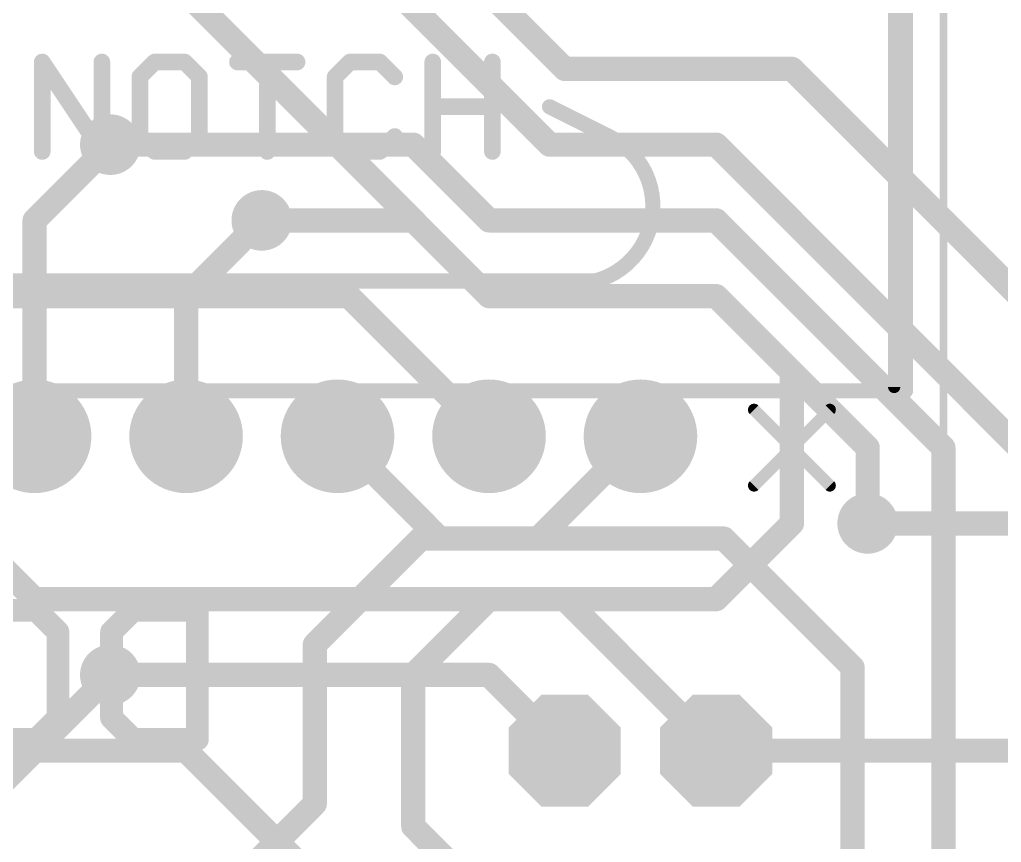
# Model space of a CAD drawing. Extents: x -12 to 102, y -12 to 69.
# Drawn here: x 41.66 to 58.12, y 40.37 to 54.17 of the extents above; entities that cross this region are included whole.
import ezdxf

# ---------------------------------------------------------------- set-up
doc = ezdxf.new("R2010")
doc.units = 0
for name, color, linetype in [('1', 12, 'CONTINUOUS'), ('16', 132, 'CONTINUOUS'), ('17', 110, 'CONTINUOUS'), ('18', 110, 'CONTINUOUS'), ('21', 41, 'CONTINUOUS'), ('22', 40, 'CONTINUOUS'), ('51', 53, 'CONTINUOUS')]:
    doc.layers.add(name, color=color, linetype=linetype)

# ---------------------------------------------------------------- blocks, each defined once
blk = doc.blocks.new('OCTAGONP')
at = {"const_width": 0.5}
blk.add_lwpolyline([(-0.25, -0.1036), (-0.25, 0.1036), (-0.1036, 0.25), (0.1036, 0.25), (0.25, 0.1036), (0.25, -0.1036), (0.1036, -0.25), (-0.1036, -0.25), (-0.25, -0.1036), (-0.25, 0.1036)], dxfattribs=at)
blk = doc.blocks.new('ROUNDP')
at = {"const_width": 0.5}
blk.add_lwpolyline([(0, -0.25, 1), (0, 0.25, 1), (0, -0.25)], format="xyb", dxfattribs=at)
blk = doc.blocks.new('ROUNDV')
at = {"const_width": 0.5}
blk.add_lwpolyline([(0, -0.25, 1), (0, 0.25, 1), (0, -0.25)], format="xyb", dxfattribs=at)

msp = doc.modelspace()

# ---------------------------------------------------------------- linework, layer by layer
at = {"layer": '1', "const_width": 0.4064}
for points in [[(49.53, 49.53), (44.45, 54.61)], [(41.91, 50.8), (43.18, 52.07)], [(41.91, 47.1805), (41.91, 50.8)], [(44.45, 49.53), (45.72, 50.8)], [(44.45, 47.1805), (44.45, 49.53)], [(53.34, 49.53), (49.53, 49.53)], [(54.61, 48.26), (53.34, 49.53)], [(54.61, 45.72), (54.61, 48.26)], [(52.07, 47.1805), (50.3555, 45.466)], [(53.34, 44.45), (54.61, 45.72)], [(55.88, 45.72), (64.77, 45.72)], [(48.387, 45.466), (46.609, 43.688)], [(50.3555, 45.466), (48.387, 45.466)], [(49.53, 44.45), (48.26, 43.18)], [(49.53, 44.45), (53.34, 44.45)], [(46.609, 43.688), (46.609, 41.021)], [(41.275, 41.275), (43.18, 43.18)], [(48.26, 43.18), (48.26, 40.64)], [(53.34, 41.91), (63.5, 41.91)], [(46.609, 41.021), (45.593, 40.005)], [(48.26, 40.64), (49.53, 39.37)]]:
    msp.add_lwpolyline(points, dxfattribs=at)
at = {"layer": '1', "const_width": 0.2032}
for points in [[(43.2518, 51.9982, 1), (43.1082, 52.1418)], [(42.0116, 50.8, 1), (41.8084, 50.8)], [(41.8382, 50.8718, 1), (41.9818, 50.7282)], [(45.7918, 50.7282, 1), (45.6482, 50.8718)], [(44.5516, 49.53, 1), (44.3484, 49.53)], [(49.53, 49.6316, 1), (49.53, 49.4284)], [(53.4118, 49.6018, 1), (53.2682, 49.4582)], [(53.34, 49.4284, 1), (53.34, 49.6316)], [(44.3782, 49.6018, 1), (44.5218, 49.4582)], [(49.4582, 49.4582, 1), (49.6018, 49.6018)], [(54.7116, 48.26, 1), (54.5084, 48.26)], [(54.5382, 48.1882, 1), (54.6818, 48.3318)], [(41.8084, 47.1805, 1), (42.0116, 47.1805)], [(44.3484, 47.1805, 1), (44.5516, 47.1805)], [(52.1418, 47.1087, 1), (51.9982, 47.2523)], [(54.5084, 45.72, 1), (54.7116, 45.72)], [(54.6818, 45.6482, 1), (54.5382, 45.7918)], [(55.88, 45.8216, 1), (55.88, 45.6184)], [(48.387, 45.5676, 1), (48.387, 45.3644)], [(48.4588, 45.3942, 1), (48.3152, 45.5378)], [(50.2837, 45.5378, 1), (50.4273, 45.3942)], [(50.3555, 45.3644, 1), (50.3555, 45.5676)], [(49.53, 44.5516, 1), (49.53, 44.3484)], [(49.6018, 44.3782, 1), (49.4582, 44.5218)], [(53.2682, 44.5218, 1), (53.4118, 44.3782)], [(53.34, 44.3484, 1), (53.34, 44.5516)], [(46.7106, 43.688, 1), (46.5074, 43.688)], [(46.5372, 43.7598, 1), (46.6808, 43.6162)], [(43.2518, 43.1082, 1), (43.1082, 43.2518)], [(48.3616, 43.18, 1), (48.1584, 43.18)], [(48.1882, 43.2518, 1), (48.3318, 43.1082)], [(53.34, 42.0116, 1), (53.34, 41.8084)], [(46.6808, 40.9492, 1), (46.5372, 41.0928)], [(46.5074, 41.021, 1), (46.7106, 41.021)], [(48.3318, 40.7118, 1), (48.1882, 40.5682)], [(48.1584, 40.64, 1), (48.3616, 40.64)]]:
    msp.add_lwpolyline(points, format="xyb", dxfattribs=at)
at = {"layer": '16', "const_width": 0.4064}
for points in [[(46.99, 55.626), (50.546, 52.07)], [(50.8, 53.34), (49.53, 54.61)], [(54.61, 53.34), (50.8, 53.34)], [(66.04, 41.91), (54.61, 53.34)], [(43.18, 52.07), (48.26, 52.07)], [(48.26, 52.07), (49.53, 50.8)], [(50.546, 52.07), (53.34, 52.07)], [(53.34, 52.07), (59.69, 45.72)], [(45.72, 50.8), (48.26, 50.8)], [(48.26, 50.8), (49.53, 49.53)], [(49.53, 50.8), (53.34, 50.8)], [(53.34, 50.8), (57.15, 46.99)], [(47.1805, 49.53), (38.1, 49.53)], [(49.53, 47.1805), (47.1805, 49.53)], [(49.53, 49.53), (53.34, 49.53)], [(53.34, 49.53), (55.88, 46.99)], [(46.99, 47.1805), (48.7045, 45.466)], [(39.37, 46.99), (41.91, 44.45)], [(55.88, 46.99), (55.88, 45.72)], [(57.15, 46.99), (57.15, 36.83)], [(48.7045, 45.466), (53.467, 45.466)], [(53.467, 45.466), (55.626, 43.307)], [(41.91, 44.45), (50.8, 44.45)], [(53.34, 41.91), (50.8, 44.45)], [(55.626, 43.307), (55.626, 36.957)], [(43.18, 43.18), (49.53, 43.18)], [(49.53, 43.18), (50.8, 41.91)], [(44.45, 41.91), (40.64, 41.91)], [(47.879, 38.481), (44.45, 41.91)]]:
    msp.add_lwpolyline(points, dxfattribs=at)
at = {"layer": '16', "const_width": 0.2032}
for points in [[(50.8, 53.4416, 1), (50.8, 53.2384)], [(50.7282, 53.2682, 1), (50.8718, 53.4118)], [(54.6818, 53.4118, 1), (54.5382, 53.2682)], [(54.61, 53.2384, 1), (54.61, 53.4416)], [(43.18, 52.1716, 1), (43.18, 51.9684)], [(48.3318, 52.1418, 1), (48.1882, 51.9982)], [(48.26, 51.9684, 1), (48.26, 52.1716)], [(50.546, 52.1716, 1), (50.546, 51.9684)], [(50.4742, 51.9982, 1), (50.6178, 52.1418)], [(53.4118, 52.1418, 1), (53.2682, 51.9982)], [(53.34, 51.9684, 1), (53.34, 52.1716)], [(45.72, 50.9016, 1), (45.72, 50.6984)], [(48.3318, 50.8718, 1), (48.1882, 50.7282)], [(48.26, 50.6984, 1), (48.26, 50.9016)], [(49.53, 50.9016, 1), (49.53, 50.6984)], [(49.4582, 50.7282, 1), (49.6018, 50.8718)], [(53.4118, 50.8718, 1), (53.2682, 50.7282)], [(53.34, 50.6984, 1), (53.34, 50.9016)], [(47.2523, 49.6018, 1), (47.1087, 49.4582)], [(47.1805, 49.4284, 1), (47.1805, 49.6316)], [(49.53, 49.6316, 1), (49.53, 49.4284)], [(53.4118, 49.6018, 1), (53.2682, 49.4582)], [(53.34, 49.4284, 1), (53.34, 49.6316)], [(49.4582, 49.4582, 1), (49.6018, 49.6018)], [(47.0618, 47.2523, 1), (46.9182, 47.1087)], [(49.4582, 47.1087, 1), (49.6018, 47.2523)], [(55.9816, 46.99, 1), (55.7784, 46.99)], [(55.8082, 46.9182, 1), (55.9518, 47.0618)], [(57.2516, 46.99, 1), (57.0484, 46.99)], [(57.0782, 46.9182, 1), (57.2218, 47.0618)], [(55.7784, 45.72, 1), (55.9816, 45.72)], [(48.7045, 45.5676, 1), (48.7045, 45.3644)], [(48.6327, 45.3942, 1), (48.7763, 45.5378)], [(53.5388, 45.5378, 1), (53.3952, 45.3942)], [(53.467, 45.3644, 1), (53.467, 45.5676)], [(41.91, 44.5516, 1), (41.91, 44.3484)], [(41.8382, 44.3782, 1), (41.9818, 44.5218)], [(50.8718, 44.5218, 1), (50.7282, 44.3782)], [(50.8, 44.3484, 1), (50.8, 44.5516)], [(55.7276, 43.307, 1), (55.5244, 43.307)], [(55.5542, 43.2352, 1), (55.6978, 43.3788)], [(43.18, 43.2816, 1), (43.18, 43.0784)], [(49.6018, 43.2518, 1), (49.4582, 43.1082)], [(49.53, 43.0784, 1), (49.53, 43.2816)], [(44.5218, 41.9818, 1), (44.3782, 41.8382)], [(44.45, 41.8084, 1), (44.45, 42.0116)], [(50.7282, 41.8382, 1), (50.8718, 41.9818)], [(53.2682, 41.8382, 1), (53.4118, 41.9818)]]:
    msp.add_lwpolyline(points, format="xyb", dxfattribs=at)
at = {"layer": '21'}
for points, const_width in [([(56.515, 47.9425), (56.515, 54.864)], 0.254), ([(56.3245, 54.8005), (56.3245, 48.006)], 0.2032), ([(42.0383, 51.9557), (42.0383, 53.4556)], 0.2794), ([(42.0383, 53.4556), (43.0382, 51.9557)], 0.2794), ([(43.0382, 51.9557), (43.0382, 53.4556)], 0.2794), ([(43.9254, 53.4556), (43.6754, 53.2056)], 0.2794), ([(44.4254, 53.4556), (43.9254, 53.4556)], 0.2794), ([(44.6753, 53.2056), (44.4254, 53.4556)], 0.2794), ([(45.3126, 53.4556), (46.3125, 53.4556)], 0.2794), ([(45.8125, 51.9557), (45.8125, 53.4556)], 0.2794), ([(47.1997, 53.4556), (46.9497, 53.2056)], 0.2794), ([(47.6997, 53.4556), (47.1997, 53.4556)], 0.2794), ([(47.9497, 53.2056), (47.6997, 53.4556)], 0.2794), ([(48.5869, 51.9557), (48.5869, 53.4556)], 0.2794), ([(49.5868, 53.4556), (49.5868, 51.9557)], 0.2794), ([(43.6754, 53.2056), (43.6754, 52.2057)], 0.2794), ([(44.6753, 52.2057), (44.6753, 53.2056)], 0.2794), ([(46.9497, 53.2056), (46.9497, 52.2057)], 0.2794), ([(48.5869, 52.7056), (49.5868, 52.7056)], 0.2794), ([(50.546, 52.705), (51.562, 52.197)], 0.254), ([(43.6754, 52.2057), (43.9254, 51.9557)], 0.2794), ([(44.4254, 51.9557), (44.6753, 52.2057)], 0.2794), ([(46.9497, 52.2057), (47.1997, 51.9557)], 0.2794), ([(47.6997, 51.9557), (47.9497, 52.2057)], 0.2794), ([(43.9254, 51.9557), (44.4254, 51.9557)], 0.2794), ([(47.1997, 51.9557), (47.6997, 51.9557)], 0.2794), ([(51.308, 49.784), (27.178, 49.784)], 0.254), ([(56.515, 47.9425), (19.685, 47.9425)], 0.254), ([(53.975, 47.625), (55.245, 46.355)], 0.2032), ([(55.245, 47.625), (53.975, 46.355)], 0.2032)]:
    msp.add_lwpolyline(points, dxfattribs=dict(at, const_width=const_width))
for points, const_width in [([(42.0964, 53.4943, 1), (41.9801, 53.4168)], 0.1397), ([(42.1081, 53.4556, 1), (41.9684, 53.4556)], 0.1397), ([(43.108, 53.4556, 1), (42.9683, 53.4556)], 0.1397), ([(43.9254, 53.5254, 1), (43.9254, 53.3857)], 0.1397), ([(43.9748, 53.4062, 1), (43.876, 53.505)], 0.1397), ([(44.4748, 53.505, 1), (44.376, 53.4062)], 0.1397), ([(44.4254, 53.3857, 1), (44.4254, 53.5254)], 0.1397), ([(45.3126, 53.5254, 1), (45.3126, 53.3857)], 0.1397), ([(45.8824, 53.4556, 1), (45.7427, 53.4556)], 0.1397), ([(46.3125, 53.3857, 1), (46.3125, 53.5254)], 0.1397), ([(47.1997, 53.5254, 1), (47.1997, 53.3857)], 0.1397), ([(47.2491, 53.4062, 1), (47.1503, 53.505)], 0.1397), ([(47.7491, 53.505, 1), (47.6503, 53.4062)], 0.1397), ([(47.6997, 53.3857, 1), (47.6997, 53.5254)], 0.1397), ([(48.6567, 53.4556, 1), (48.517, 53.4556)], 0.1397), ([(49.6567, 53.4556, 1), (49.517, 53.4556)], 0.1397), ([(43.7453, 53.2056, 1), (43.6056, 53.2056)], 0.1397), ([(44.7452, 53.2056, 1), (44.6055, 53.2056)], 0.1397), ([(47.0196, 53.2056, 1), (46.8799, 53.2056)], 0.1397), ([(43.626, 53.255, 1), (43.7248, 53.1562)], 0.1397), ([(44.6259, 53.1562, 1), (44.7247, 53.255)], 0.1397), ([(46.9003, 53.255, 1), (46.9991, 53.1562)], 0.1397), ([(47.9003, 53.1562, 1), (47.999, 53.255)], 0.1397), ([(48.5869, 52.7755, 1), (48.5869, 52.6358)], 0.1397), ([(49.5868, 52.6358, 1), (49.5868, 52.7755)], 0.1397), ([(50.5744, 52.7618, 1), (50.5176, 52.6482)], 0.127), ([(43.7248, 52.2551, 1), (43.626, 52.1563)], 0.1397), ([(43.6056, 52.2057, 1), (43.7453, 52.2057)], 0.1397), ([(44.6055, 52.2057, 1), (44.7452, 52.2057)], 0.1397), ([(44.7247, 52.1563, 1), (44.6259, 52.2551)], 0.1397), ([(46.9991, 52.2551, 1), (46.9003, 52.1563)], 0.1397), ([(46.8799, 52.2057, 1), (47.0196, 52.2057)], 0.1397), ([(47.999, 52.1563, 1), (47.9003, 52.2551)], 0.1397), ([(51.308, 49.784, 0.693), (51.562, 52.197)], 0.254), ([(51.5904, 52.2538, 1), (51.5336, 52.1402)], 0.127), ([(51.5336, 52.1402, 1), (51.5904, 52.2538)], 0.127), ([(41.9684, 51.9557, 1), (42.1081, 51.9557)], 0.1397), ([(42.9683, 51.9557, 1), (43.108, 51.9557)], 0.1397), ([(42.9801, 51.917, 1), (43.0963, 51.9944)], 0.1397), ([(43.9254, 52.0256, 1), (43.9254, 51.8858)], 0.1397), ([(43.876, 51.9063, 1), (43.9748, 52.0051)], 0.1397), ([(44.376, 52.0051, 1), (44.4748, 51.9063)], 0.1397), ([(44.4254, 51.8858, 1), (44.4254, 52.0256)], 0.1397), ([(45.7427, 51.9557, 1), (45.8824, 51.9557)], 0.1397), ([(47.1997, 52.0256, 1), (47.1997, 51.8858)], 0.1397), ([(47.1503, 51.9063, 1), (47.2491, 52.0051)], 0.1397), ([(47.6503, 52.0051, 1), (47.7491, 51.9063)], 0.1397), ([(47.6997, 51.8858, 1), (47.6997, 52.0256)], 0.1397), ([(48.517, 51.9557, 1), (48.6567, 51.9557)], 0.1397), ([(49.517, 51.9557, 1), (49.6567, 51.9557)], 0.1397), ([(51.2921, 49.8455, 1), (51.3239, 49.7225)], 0.127), ([(51.308, 49.7205, 1), (51.308, 49.8475)], 0.127), ([(56.2737, 48.006, 1), (56.3753, 48.006)], 0.1016), ([(56.4515, 47.9425, 1), (56.5785, 47.9425)], 0.127), ([(56.515, 47.879, 1), (56.515, 48.006)], 0.127), ([(54.0109, 47.6609, 1), (53.9391, 47.5891)], 0.1016), ([(55.2809, 47.5891, 1), (55.2091, 47.6609)], 0.1016), ([(53.9391, 46.3909, 1), (54.0109, 46.3191)], 0.1016), ([(55.2091, 46.3191, 1), (55.2809, 46.3909)], 0.1016)]:
    msp.add_lwpolyline(points, format="xyb", dxfattribs=dict(at, const_width=const_width))
at = {"layer": '22', "const_width": 0.381}
for points in [[(41.2213, 44.2613), (41.9416, 44.2613)], [(41.9416, 44.2613), (42.3017, 43.9012)], [(43.5601, 44.2613), (43.1999, 43.9012)], [(44.6405, 44.2613), (43.5601, 44.2613)], [(44.6405, 42.1005), (44.6405, 44.2613)], [(42.3017, 43.9012), (42.3017, 42.4606)], [(43.1999, 43.9012), (43.1999, 43.5411)], [(43.1999, 43.5411), (43.5601, 43.1809)], [(43.5601, 43.1809), (43.1999, 42.8208)], [(44.6405, 43.1809), (43.5601, 43.1809)], [(43.1999, 42.8208), (43.1999, 42.4606)], [(42.3017, 42.4606), (41.9416, 42.1005)], [(43.1999, 42.4606), (43.5601, 42.1005)], [(41.9416, 42.1005), (41.2213, 42.1005)], [(43.5601, 42.1005), (44.6405, 42.1005)]]:
    msp.add_lwpolyline(points, dxfattribs=at)
at = {"layer": '22', "const_width": 0.1905}
for points in [[(42.0089, 44.3287, 1), (41.8742, 44.194)], [(41.9416, 44.1661, 1), (41.9416, 44.3566)], [(43.5601, 44.3566, 1), (43.5601, 44.1661)], [(43.6274, 44.194, 1), (43.4927, 44.3287)], [(44.7358, 44.2613, 1), (44.5453, 44.2613)], [(44.6405, 44.1661, 1), (44.6405, 44.3566)], [(42.397, 43.9012, 1), (42.2065, 43.9012)], [(42.2344, 43.8339, 1), (42.3691, 43.9686)], [(43.2952, 43.9012, 1), (43.1047, 43.9012)], [(43.1326, 43.9686, 1), (43.2673, 43.8339)], [(43.2673, 43.6084, 1), (43.1326, 43.4737)], [(43.1047, 43.5411, 1), (43.2952, 43.5411)], [(43.5601, 43.2762, 1), (43.5601, 43.0857)], [(43.6274, 43.1136, 1), (43.4927, 43.2483)], [(43.4927, 43.1136, 1), (43.6274, 43.2483)], [(44.6405, 43.0857, 1), (44.6405, 43.2762)], [(43.2952, 42.8208, 1), (43.1047, 42.8208)], [(43.1326, 42.8881, 1), (43.2673, 42.7534)], [(42.3691, 42.3933, 1), (42.2344, 42.528)], [(43.2673, 42.528, 1), (43.1326, 42.3933)], [(42.2065, 42.4606, 1), (42.397, 42.4606)], [(43.1047, 42.4606, 1), (43.2952, 42.4606)], [(41.8742, 42.1679, 1), (42.0089, 42.0331)], [(41.9416, 42.0053, 1), (41.9416, 42.1958)], [(43.5601, 42.1958, 1), (43.5601, 42.0053)], [(43.4927, 42.0331, 1), (43.6274, 42.1679)], [(44.5453, 42.1005, 1), (44.7358, 42.1005)], [(44.6405, 42.0053, 1), (44.6405, 42.1958)]]:
    msp.add_lwpolyline(points, format="xyb", dxfattribs=at)
at = {"layer": '51', "const_width": 0.127}
msp.add_lwpolyline([(57.15, 7.62), (57.15, 60.96)], dxfattribs=at)

# ---------------------------------------------------------------- block references
at = {"layer": '17', "rotation": 90}
for name, p, xscale, yscale in [('ROUNDP', (41.91, 47.1805), 1.905, 1.905), ('ROUNDP', (41.91, 47.1805), 1.905, 1.905), ('ROUNDP', (44.45, 47.1805), 1.905, 1.905), ('ROUNDP', (44.45, 47.1805), 1.905, 1.905), ('ROUNDP', (46.99, 47.1805), 1.905, 1.905), ('ROUNDP', (46.99, 47.1805), 1.905, 1.905), ('ROUNDP', (49.53, 47.1805), 1.905, 1.905), ('ROUNDP', (49.53, 47.1805), 1.905, 1.905), ('ROUNDP', (52.07, 47.1805), 1.905, 1.905), ('ROUNDP', (52.07, 47.1805), 1.905, 1.905), ('OCTAGONP', (50.8, 41.91), 1.8796, 1.8796), ('OCTAGONP', (50.8, 41.91), 1.8796, 1.8796), ('OCTAGONP', (53.34, 41.91), 1.8796, 1.8796), ('OCTAGONP', (53.34, 41.91), 1.8796, 1.8796)]:
    msp.add_blockref(name, p, dxfattribs=dict(at, xscale=xscale, yscale=yscale))
at = {"layer": '18', "xscale": 1.016, "yscale": 1.016}
for p in [(43.18, 52.07), (43.18, 52.07), (45.72, 50.8), (45.72, 50.8), (55.88, 45.72), (55.88, 45.72), (43.18, 43.18), (43.18, 43.18)]:
    msp.add_blockref('ROUNDV', p, dxfattribs=at)

doc.saveas('drawing.dxf')
